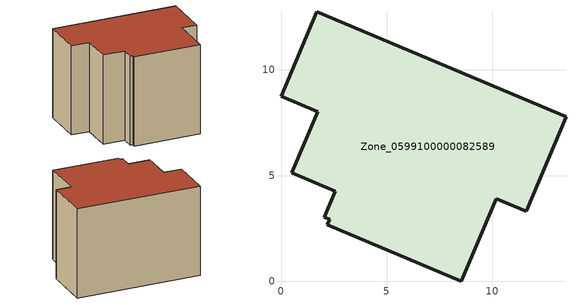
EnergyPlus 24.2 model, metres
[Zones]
Zone_0599100000082589
 floor ground (C_G): 1.73,8.03 0,8.76 1.69,12.76 13.48,7.78 11.6,3.31 10.18,3.91 8.53,0 2.2,2.67 2.31,2.93 2.05,3.04 2.57,4.26 0.51,5.13 z0
 wall outside (C_F): 8.53,0 10.18,3.91 11.6,3.31 13.48,7.78 1.69,12.76 0,8.76 1.73,8.03 0.51,5.13 2.57,4.26 2.05,3.04 2.31,2.93 2.2,2.67 8.53,0 z0:9.28
 roof outside (C_R): 2.57,4.26 2.05,3.04 2.31,2.93 2.2,2.67 8.53,0 10.18,3.91 11.6,3.31 13.48,7.78 1.69,12.76 0,8.76 1.73,8.03 0.51,5.13 z9.28
[BUILDING]
Pand.0599100000082589: North Axis=0; Terrain=City; Loads Convergence Tolerance Value=0.04; Temperature Convergence Tolerance Value=0.4; Solar Distribution=FullExterior; Maximum Number of Warmup Days=25; Minimum Number of Warmup Days=1
[Site:Location]
Rotterdam.The.Hague.AP_ZH_NLD Design_Conditions: Latitude=51.96; Longitude=4.45; Time Zone=1; Elevation=-4.5
[SITE:GROUNDTEMPERATURE:BUILDINGSURFACE]
18, 18, 18, 18, 18, 18, 18, 18, 18, 18, 18, 18
[MATERIAL] Thermal Absorptance=0.9; Solar Absorptance=0.7; Visible Absorptance=0.7
Name | Roughness | Thickness | Conductivity | Density | Specific Heat
G.TC.1946-1964 | MediumSmooth | 0.15 | 1 | 540 | 1210
F.TC.1946-1964 | Rough | 0.3 | 0.857143 | 1920 | 840
R.TC.1946-1964 | MediumRough | 0.2 | 0.235294 | 1500 | 1000
[CONSTRUCTION]
C_G: G.TC.1946-1964
C_F: F.TC.1946-1964
C_R: R.TC.1946-1964
[ZONE]
Zone_0599100000082589: Type=1; Multiplier=1; Ceiling Height=Autocalculate; Volume=Autocalculate; Floor Area=autocalculate; Part of Total Floor Area=Yes
[ZONEINFILTRATION:DESIGNFLOWRATE]
Infil_Zone_0599100000082589: Zone or ZoneList or Space or SpaceList=Zone_0599100000082589; Schedule=AlwaysOn; Design Flow Rate Calculation Method=Flow/Area; Flow Rate per Floor Area=0.003; Constant Term Coefficient=1; Temperature Term Coefficient=0; Velocity Term Coefficient=0; Velocity Squared Term Coefficient=0
[HVACTEMPLATE:ZONE:IDEALLOADSAIRSYSTEM]
Zone_0599100000082589: Maximum Heating Supply Air Temperature=50; Minimum Cooling Supply Air Temperature=13; Maximum Heating Supply Air Humidity Ratio=0.0156; Minimum Cooling Supply Air Humidity Ratio=0.0077; Heating Limit=NoLimit; Cooling Limit=NoLimit; Dehumidification Control Type=ConstantSensibleHeatRatio; Cooling Sensible Heat Ratio=0.7; Dehumidification Setpoint=60; Humidification Control Type=None; Humidification Setpoint=30; Outdoor Air Method=None; Outdoor Air Flow Rate per Person=0.00944; Outdoor Air Flow Rate per Zone Floor Area=0; Outdoor Air Flow Rate per Zone=0; Demand Controlled Ventilation Type=None; Outdoor Air Economizer Type=NoEconomizer; Heat Recovery Type=None; Sensible Heat Recovery Effectiveness=0.7; Latent Heat Recovery Effectiveness=0.65
[ZONECONTROL:THERMOSTAT]
ThermostatControl_Zone_0599100000082589: Zone or ZoneList=Zone_0599100000082589; Control Type Schedule=DualSetpointControlType; Control 1=Thermostat_Zone_0599100000082589; Temperature Difference Between Cutout And Setpoint=0
[THERMOSTATSETPOINT:DUALSETPOINT]
Thermostat_Zone_0599100000082589: Heating Setpoint Temperature Schedule=HeatingSetpoint_Zone_0599100000082589; Cooling Setpoint Temperature Schedule=CoolingSetpoint_Zone_0599100000082589
[SCHEDULE:COMPACT]
HeatingSetpoint_Zone_0599100000082589: Through: 12/31, For: AllDays, Until: 24:00, 21
CoolingSetpoint_Zone_0599100000082589: Through: 12/31, For: AllDays, Until: 24:00, 24
DualSetpointControlType: Through: 12/31, For: AllDays, Until: 24:00, 4
AlwaysOn: Through: 12/31, For: AllDays, Until: 24:00, 1
